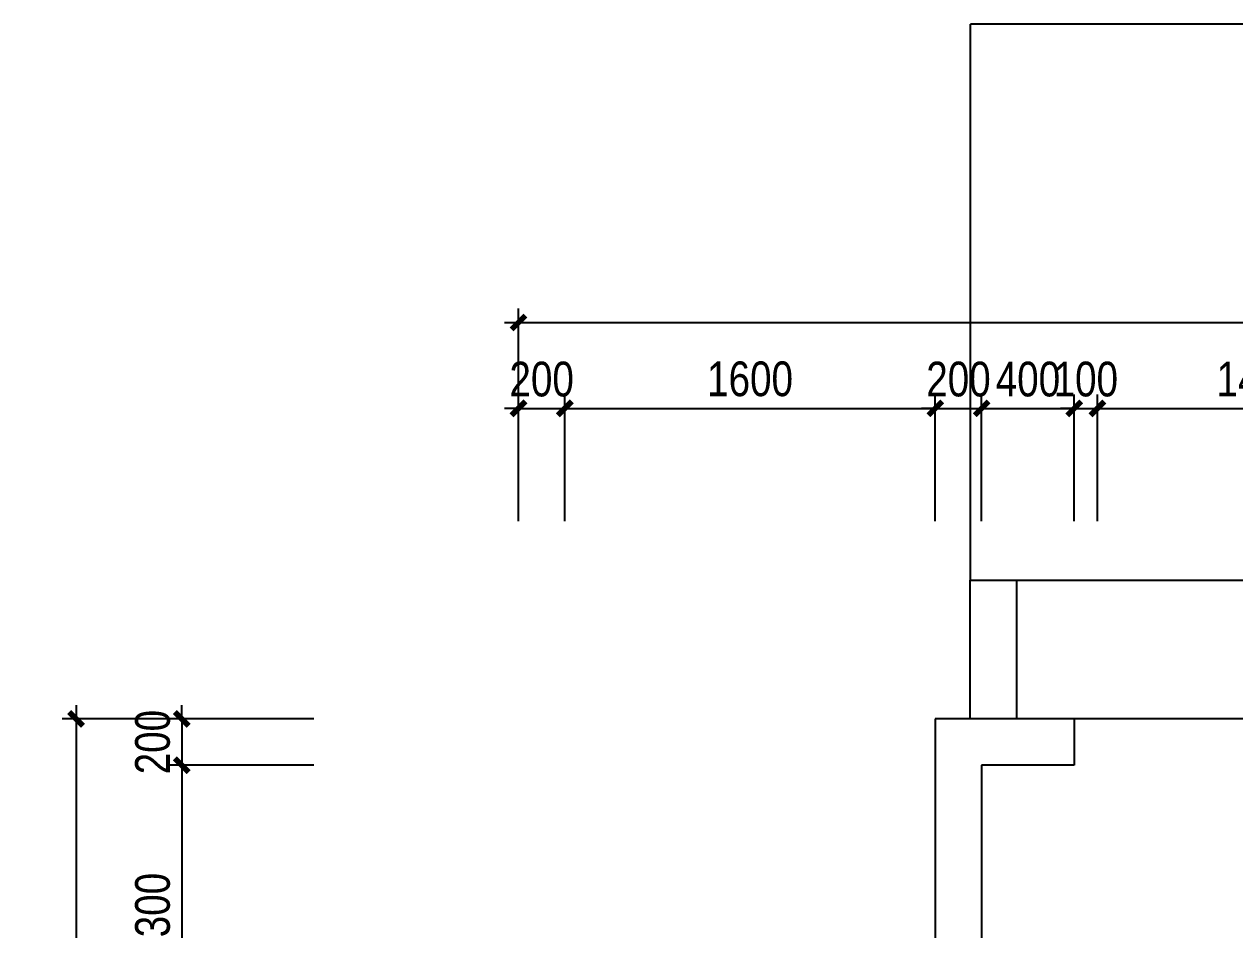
# Model space of a CAD drawing. Extents: x 160245 to 405305, y -111140 to 232735.
# Drawn here: x 332191 to 337419, y 5799 to 9709 of the extents above; entities that cross this region are included whole.
import ezdxf

# ---------------------------------------------------------------- set-up
doc = ezdxf.new("R2010")
doc.units = 0
doc.header["$LTSCALE"] = 10
doc.header["$MEASUREMENT"] = 0
doc.linetypes.add('HIDDEN', pattern=[0.375, 0.25, -0.125])
doc.layers.get('Defpoints').update_dxf_attribs({"color": 229})
for name, color, linetype in [('P-O wall 原始墙体', 245, 'Continuous'), ('P-o 原建筑尺寸', 8, 'Continuous'), ('P-Stair 楼梯（原建筑设备）', 159, 'Continuous')]:
    doc.layers.add(name, color=color, linetype=linetype)
doc.styles.add('PDC DIM', font='PMingLiU-ExtB.ttf', dxfattribs={"width": 0.85})
doc.dimstyles.new('PDC-A2', dxfattribs={"dimscale": 0, "dimtxt": 2.5, "dimasz": 1, "dimexe": 1, "dimexo": 1, "dimgap": 0.7, "dimtad": 1, "dimdec": 0, "dimtxsty": 'PDC DIM', "dimblk": 'ARCHTICK', "dimcen": 1, "dimdle": 1, "dimclrd": 8, "dimclre": 8, "dimclrt": 9, "dimadec": 0, "dimazin": 0, "dimtfac": 1, "dimtdec": 0, "dimtix": 1, "dimtmove": 2, "dimatfit": 3, "dimldrblk": 'PDC A2 T R', "dimfxl": 10, "dimfxlon": 1, "dimarcsym": 0})

# ---------------------------------------------------------------- blocks, each defined once
blk = doc.blocks.new('_ArchTick')
at = {"color": 0, "linetype": 'ByBlock', "const_width": 0.4}
blk.add_lwpolyline([(-0.5, -0.5), (0.5, 0.5)], dxfattribs=at)
blk = doc.blocks.new('*D1823')
at = {"layer": 'Defpoints', "color": 0, "transparency": 16777216}
for p in [(333502, 6709.4), (332871.2, 6509.4), (333502, 6509.4)]:
    blk.add_point(p, dxfattribs=at)
at = {"layer": 'P-o 原建筑尺寸', "color": 8, "lineweight": -2, "transparency": 16777216}
for p, q in [((332871.2, 6709.4), (332871.2, 6769.4)), ((333442, 6709.4), (332811.2, 6709.4)), ((332871.2, 6709.4), (332871.2, 6509.4)), ((333442, 6509.4), (332811.2, 6509.4)), ((332871.2, 6509.4), (332871.2, 6449.4))]:
    blk.add_line(p, q, dxfattribs=at)
at = {"layer": 'P-o 原建筑尺寸', "color": 8, "lineweight": -2, "transparency": 16777216, "xscale": 60, "yscale": 60, "zscale": 60}
for p, rotation in [((332871.2, 6709.4), 270), ((332871.2, 6509.4), 90)]:
    blk.add_blockref('_ArchTick', p, dxfattribs=dict(at, rotation=rotation))
at = {"layer": 'P-o 原建筑尺寸', "color": 9, "transparency": 16777216, "insert": (332745.7, 6609.4), "char_height": 150, "attachment_point": 5, "rotation": 90, "style": 'PDC DIM'}
blk.add_mtext('200', dxfattribs=at)
blk = doc.blocks.new('PDC A2 T R')
at = {"color": 0, "linetype": 'ByBlock'}
blk.add_line((0, 0), (-2, 0), dxfattribs=at)
for points in [[(-2.147, 0.886), (-1.491, 1.345), (-0.6, 0), (0, 0)], [(-2.147, -0.886), (-1.491, -1.345), (-0.6, 0), (0, 0)]]:
    blk.add_solid(points, dxfattribs=at)
blk = doc.blocks.new('*D1824')
at = {"layer": 'Defpoints', "color": 0, "transparency": 16777216}
for p in [(333502, 6509.4), (332871.2, 5209.4), (333502, 5209.4)]:
    blk.add_point(p, dxfattribs=at)
at = {"layer": 'P-o 原建筑尺寸', "color": 8, "lineweight": -2, "transparency": 16777216}
for p, q in [((332871.2, 6569.4), (332871.2, 5149.4)), ((333442, 6509.4), (332811.2, 6509.4)), ((333442, 5209.4), (332811.2, 5209.4))]:
    blk.add_line(p, q, dxfattribs=at)
at = {"layer": 'P-o 原建筑尺寸', "color": 8, "lineweight": -2, "transparency": 16777216, "xscale": 60, "yscale": 60, "zscale": 60}
for p, rotation in [((332871.2, 6509.4), 90), ((332871.2, 5209.4), 270)]:
    blk.add_blockref('_ArchTick', p, dxfattribs=dict(at, rotation=rotation))
at = {"layer": 'P-o 原建筑尺寸', "color": 9, "transparency": 16777216, "insert": (332745.7, 5859.4), "char_height": 150, "attachment_point": 5, "rotation": 90, "style": 'PDC DIM'}
blk.add_mtext('1300', dxfattribs=at)
blk = doc.blocks.new('*D1832')
at = {"layer": 'Defpoints', "color": 0, "transparency": 16777216}
for p in [(333502, 6709.4), (332414.7, -3990.6), (333502, -3990.6)]:
    blk.add_point(p, dxfattribs=at)
at = {"layer": 'P-o 原建筑尺寸', "color": 8, "lineweight": -2, "transparency": 16777216}
for p, q in [((332414.7, 6769.4), (332414.7, -4050.6)), ((333014.7, 6709.4), (332354.7, 6709.4)), ((333014.7, -3990.6), (332354.7, -3990.6))]:
    blk.add_line(p, q, dxfattribs=at)
at = {"layer": 'P-o 原建筑尺寸', "color": 8, "lineweight": -2, "transparency": 16777216, "xscale": 60, "yscale": 60, "zscale": 60}
for p, rotation in [((332414.7, 6709.4), 90), ((332414.7, -3990.6), 270)]:
    blk.add_blockref('_ArchTick', p, dxfattribs=dict(at, rotation=rotation))
at = {"layer": 'P-o 原建筑尺寸', "color": 9, "transparency": 16777216, "insert": (332289.2, 1359.4), "char_height": 150, "attachment_point": 5, "rotation": 90, "style": 'PDC DIM'}
blk.add_mtext('10700', dxfattribs=at)
blk = doc.blocks.new('*D1843')
at = {"layer": 'Defpoints', "color": 0, "transparency": 16777216}
for p in [(334525.4, 8050.6), (334325.4, 7503), (334525.4, 7503)]:
    blk.add_point(p, dxfattribs=at)
at = {"layer": 'P-o 原建筑尺寸', "color": 8, "lineweight": -2, "transparency": 16777216}
for p, q in [((334325.4, 7563), (334325.4, 8110.6)), ((334525.4, 7563), (334525.4, 8110.6)), ((334325.4, 8050.6), (334265.4, 8050.6)), ((334325.4, 8050.6), (334525.4, 8050.6)), ((334525.4, 8050.6), (334585.4, 8050.6))]:
    blk.add_line(p, q, dxfattribs=at)
at = {"layer": 'P-o 原建筑尺寸', "color": 8, "lineweight": -2, "transparency": 16777216, "xscale": 60, "yscale": 60, "zscale": 60}
blk.add_blockref('_ArchTick', (334325.4, 8050.6), dxfattribs=at)
at = {"layer": 'P-o 原建筑尺寸', "color": 8, "lineweight": -2, "transparency": 16777216, "xscale": 60, "yscale": 60, "zscale": 60, "rotation": 180}
blk.add_blockref('_ArchTick', (334525.4, 8050.6), dxfattribs=at)
at = {"layer": 'P-o 原建筑尺寸', "color": 9, "transparency": 16777216, "insert": (334425.4, 8176.1), "char_height": 150, "attachment_point": 5, "style": 'PDC DIM'}
blk.add_mtext('200', dxfattribs=at)
blk = doc.blocks.new('*D1844')
at = {"layer": 'Defpoints', "color": 0, "transparency": 16777216}
for p in [(336125.4, 8050.6), (334525.4, 7503), (336125.4, 7503)]:
    blk.add_point(p, dxfattribs=at)
at = {"layer": 'P-o 原建筑尺寸', "color": 8, "lineweight": -2, "transparency": 16777216}
for p, q in [((334525.4, 7563), (334525.4, 8110.6)), ((336125.4, 7563), (336125.4, 8110.6)), ((334465.4, 8050.6), (336185.4, 8050.6))]:
    blk.add_line(p, q, dxfattribs=at)
at = {"layer": 'P-o 原建筑尺寸', "color": 8, "lineweight": -2, "transparency": 16777216, "xscale": 60, "yscale": 60, "zscale": 60, "rotation": 180}
blk.add_blockref('_ArchTick', (334525.4, 8050.6), dxfattribs=at)
at = {"layer": 'P-o 原建筑尺寸', "color": 8, "lineweight": -2, "transparency": 16777216, "xscale": 60, "yscale": 60, "zscale": 60}
blk.add_blockref('_ArchTick', (336125.4, 8050.6), dxfattribs=at)
at = {"layer": 'P-o 原建筑尺寸', "color": 9, "transparency": 16777216, "insert": (335325.4, 8177.1), "char_height": 150, "attachment_point": 5, "style": 'PDC DIM'}
blk.add_mtext('1600', dxfattribs=at)
blk = doc.blocks.new('*D1845')
at = {"layer": 'Defpoints', "color": 0, "transparency": 16777216}
for p in [(338225.4, 8050.6), (336825.4, 7503), (338225.4, 7503)]:
    blk.add_point(p, dxfattribs=at)
at = {"layer": 'P-o 原建筑尺寸', "color": 8, "lineweight": -2, "transparency": 16777216}
for p, q in [((336825.4, 7563), (336825.4, 8110.6)), ((338225.4, 7563), (338225.4, 8110.6)), ((336765.4, 8050.6), (338285.4, 8050.6))]:
    blk.add_line(p, q, dxfattribs=at)
at = {"layer": 'P-o 原建筑尺寸', "color": 8, "lineweight": -2, "transparency": 16777216, "xscale": 60, "yscale": 60, "zscale": 60, "rotation": 180}
blk.add_blockref('_ArchTick', (336825.4, 8050.6), dxfattribs=at)
at = {"layer": 'P-o 原建筑尺寸', "color": 8, "lineweight": -2, "transparency": 16777216, "xscale": 60, "yscale": 60, "zscale": 60}
blk.add_blockref('_ArchTick', (338225.4, 8050.6), dxfattribs=at)
at = {"layer": 'P-o 原建筑尺寸', "color": 9, "transparency": 16777216, "insert": (337525.4, 8176.1), "char_height": 150, "attachment_point": 5, "style": 'PDC DIM'}
blk.add_mtext('1400', dxfattribs=at)
blk = doc.blocks.new('*D1850')
at = {"layer": 'Defpoints', "color": 0, "transparency": 16777216}
for p in [(342325.4, 8421.2), (334325.4, 7503), (342325.4, 7503)]:
    blk.add_point(p, dxfattribs=at)
at = {"layer": 'P-o 原建筑尺寸', "color": 8, "lineweight": -2, "transparency": 16777216}
for p, q in [((334325.4, 7821.2), (334325.4, 8481.2)), ((342325.4, 7821.2), (342325.4, 8481.2)), ((334265.4, 8421.2), (342385.4, 8421.2))]:
    blk.add_line(p, q, dxfattribs=at)
at = {"layer": 'P-o 原建筑尺寸', "color": 8, "lineweight": -2, "transparency": 16777216, "xscale": 60, "yscale": 60, "zscale": 60, "rotation": 180}
blk.add_blockref('_ArchTick', (334325.4, 8421.2), dxfattribs=at)
at = {"layer": 'P-o 原建筑尺寸', "color": 8, "lineweight": -2, "transparency": 16777216, "xscale": 60, "yscale": 60, "zscale": 60}
blk.add_blockref('_ArchTick', (342325.4, 8421.2), dxfattribs=at)
at = {"layer": 'P-o 原建筑尺寸', "color": 9, "transparency": 16777216, "insert": (338325.4, 8546.7), "char_height": 150, "attachment_point": 5, "style": 'PDC DIM'}
blk.add_mtext('8000', dxfattribs=at)
blk = doc.blocks.new('*D1883')
at = {"layer": 'Defpoints', "color": 0, "transparency": 16777216}
for p in [(336325.4, 8050.6), (336125.4, 7503), (336325.4, 7503)]:
    blk.add_point(p, dxfattribs=at)
at = {"layer": 'P-o 原建筑尺寸', "color": 8, "lineweight": -2, "transparency": 16777216}
for p, q in [((336125.4, 7563), (336125.4, 8110.6)), ((336325.4, 7563), (336325.4, 8110.6)), ((336125.4, 8050.6), (336065.4, 8050.6)), ((336125.4, 8050.6), (336325.4, 8050.6)), ((336325.4, 8050.6), (336385.4, 8050.6))]:
    blk.add_line(p, q, dxfattribs=at)
at = {"layer": 'P-o 原建筑尺寸', "color": 8, "lineweight": -2, "transparency": 16777216, "xscale": 60, "yscale": 60, "zscale": 60}
blk.add_blockref('_ArchTick', (336125.4, 8050.6), dxfattribs=at)
at = {"layer": 'P-o 原建筑尺寸', "color": 8, "lineweight": -2, "transparency": 16777216, "xscale": 60, "yscale": 60, "zscale": 60, "rotation": 180}
blk.add_blockref('_ArchTick', (336325.4, 8050.6), dxfattribs=at)
at = {"layer": 'P-o 原建筑尺寸', "color": 9, "transparency": 16777216, "insert": (336225.4, 8176.1), "char_height": 150, "attachment_point": 5, "style": 'PDC DIM'}
blk.add_mtext('200', dxfattribs=at)
blk = doc.blocks.new('*D1884')
at = {"layer": 'Defpoints', "color": 0, "transparency": 16777216}
for p in [(336725.4, 8050.6), (336325.4, 7503), (336725.4, 7503)]:
    blk.add_point(p, dxfattribs=at)
at = {"layer": 'P-o 原建筑尺寸', "color": 8, "lineweight": -2, "transparency": 16777216}
for p, q in [((336325.4, 7563), (336325.4, 8110.6)), ((336725.4, 7563), (336725.4, 8110.6)), ((336265.4, 8050.6), (336785.4, 8050.6))]:
    blk.add_line(p, q, dxfattribs=at)
at = {"layer": 'P-o 原建筑尺寸', "color": 8, "lineweight": -2, "transparency": 16777216, "xscale": 60, "yscale": 60, "zscale": 60, "rotation": 180}
blk.add_blockref('_ArchTick', (336325.4, 8050.6), dxfattribs=at)
at = {"layer": 'P-o 原建筑尺寸', "color": 8, "lineweight": -2, "transparency": 16777216, "xscale": 60, "yscale": 60, "zscale": 60}
blk.add_blockref('_ArchTick', (336725.4, 8050.6), dxfattribs=at)
at = {"layer": 'P-o 原建筑尺寸', "color": 9, "transparency": 16777216, "insert": (336525.4, 8176.1), "char_height": 150, "attachment_point": 5, "style": 'PDC DIM'}
blk.add_mtext('400', dxfattribs=at)
blk = doc.blocks.new('*D1885')
at = {"layer": 'Defpoints', "color": 0, "transparency": 16777216}
for p in [(336825.4, 8050.6), (336725.4, 7503), (336825.4, 7503)]:
    blk.add_point(p, dxfattribs=at)
at = {"layer": 'P-o 原建筑尺寸', "color": 8, "lineweight": -2, "transparency": 16777216}
for p, q in [((336725.4, 7563), (336725.4, 8110.6)), ((336825.4, 7563), (336825.4, 8110.6)), ((336725.4, 8050.6), (336665.4, 8050.6)), ((336725.4, 8050.6), (336825.4, 8050.6)), ((336825.4, 8050.6), (336885.4, 8050.6))]:
    blk.add_line(p, q, dxfattribs=at)
at = {"layer": 'P-o 原建筑尺寸', "color": 8, "lineweight": -2, "transparency": 16777216, "xscale": 60, "yscale": 60, "zscale": 60}
blk.add_blockref('_ArchTick', (336725.4, 8050.6), dxfattribs=at)
at = {"layer": 'P-o 原建筑尺寸', "color": 8, "lineweight": -2, "transparency": 16777216, "xscale": 60, "yscale": 60, "zscale": 60, "rotation": 180}
blk.add_blockref('_ArchTick', (336825.4, 8050.6), dxfattribs=at)
at = {"layer": 'P-o 原建筑尺寸', "color": 9, "transparency": 16777216, "insert": (336775.4, 8176.1), "char_height": 150, "attachment_point": 5, "style": 'PDC DIM'}
blk.add_mtext('100', dxfattribs=at)

msp = doc.modelspace()

# ---------------------------------------------------------------- linework, layer by layer
at = {"layer": 'P-O wall 原始墙体'}
for p, q in [((336125.4, 6709.4), (336125.4, 5209.4)), ((336725.4, 6709.4), (336125.4, 6709.4)), ((336725.4, 6709.4), (336725.4, 6509.4)), ((336325.4, 6509.4), (336325.4, 5209.4)), ((336725.4, 6509.4), (336325.4, 6509.4))]:
    msp.add_line(p, q, dxfattribs=at)
msp.add_lwpolyline([(336275.4, 7309.4), (336475.4, 7309.4), (336475.4, 6709.4), (336275.4, 6709.4)], close=True, dxfattribs=at)
at = {"layer": 'P-Stair 楼梯（原建筑设备）'}
msp.add_line((338225.4, 6709.4), (336725.4, 6709.4), dxfattribs=at)
at = {"layer": 'P-Stair 楼梯（原建筑设备）', "linetype": 'HIDDEN'}
msp.add_lwpolyline([(338675.4, 9709.4), (336275.4, 9709.4), (336275.4, 7309.4), (338675.4, 7309.4)], close=True, dxfattribs=at)

# ---------------------------------------------------------------- dimensions: what is measured, and where the dimension line sits
at = {"layer": 'P-o 原建筑尺寸'}
for base, p1, p2, picture, middle in [((342325.4, 8421.2), (334325.4, 7503), (342325.4, 7503), '*D1850', (338325.4, 8546.7)), ((334525.4, 8050.6), (334325.4, 7503), (334525.4, 7503), '*D1843', (334425.4, 8176.1)), ((336125.4, 8050.6), (334525.4, 7503), (336125.4, 7503), '*D1844', (335325.4, 8177.1)), ((336325.4, 8050.6), (336125.4, 7503), (336325.4, 7503), '*D1883', (336225.4, 8176.1)), ((336725.4, 8050.6), (336325.4, 7503), (336725.4, 7503), '*D1884', (336525.4, 8176.1)), ((336825.4, 8050.6), (336725.4, 7503), (336825.4, 7503), '*D1885', (336775.4, 8176.1)), ((338225.4, 8050.6), (336825.4, 7503), (338225.4, 7503), '*D1845', (337525.4, 8176.1))]:
    dim = msp.add_linear_dim(base=base, p1=p1, p2=p2, dimstyle='PDC-A2', override={"dimscale": 60}, dxfattribs=at)
    dim.commit()
    dim.dimension.update_dxf_attribs({"geometry": picture, "text_midpoint": middle})
for base, p1, p2, picture, middle in [((332414.7, -3990.6), (333502, 6709.4), (333502, -3990.6), '*D1832', (332289.2, 1359.4)), ((332871.2, 6509.4), (333502, 6709.4), (333502, 6509.4), '*D1823', (332745.7, 6609.4)), ((332871.2, 5209.4), (333502, 6509.4), (333502, 5209.4), '*D1824', (332745.7, 5859.4))]:
    dim = msp.add_linear_dim(base=base, p1=p1, p2=p2, angle=90, dimstyle='PDC-A2', override={"dimscale": 60}, dxfattribs=at)
    dim.commit()
    dim.dimension.update_dxf_attribs({"geometry": picture, "text_midpoint": middle})

doc.saveas('drawing.dxf')
